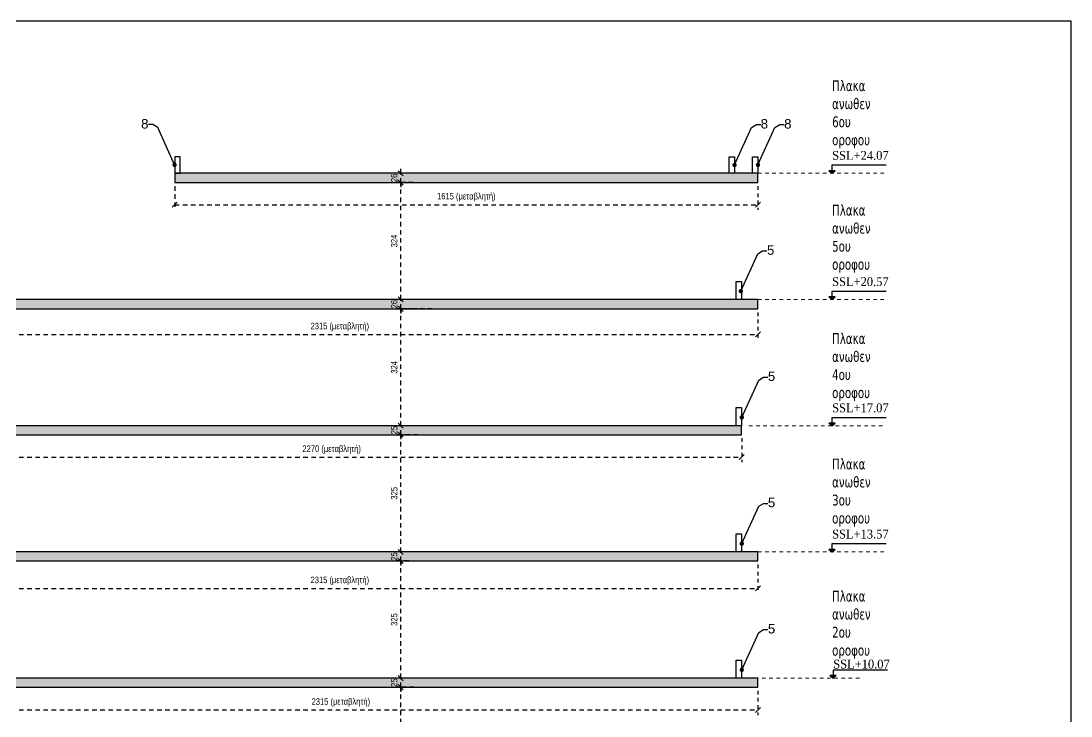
# Model space of a CAD drawing. Header units: millimetres. Extents: x -2171 to 1563, y -1758 to -1505.
# Drawn here: x 1020.61 to 1049.71, y -1608.37 to -1589.1 of the extents above; entities that cross this region are included whole.
import ezdxf
from ezdxf.enums import TextEntityAlignment as Align

# ---------------------------------------------------------------- set-up
doc = ezdxf.new("R2010")
doc.units = ezdxf.units.MM
doc.header["$PDMODE"] = 32
for name, pattern in [('DASHDOT', [25.4, 12.7, -6.35, 0, -6.35]), ('DASHED2', [0.375, 0.25, -0.125]), ('DOT', [0.025, 0, -0.025]), ('HIDDEN', [0.375, 0.25, -0.125]), ('HIDDEN2', [0.1875, 0.125, -0.0625])]:
    doc.linetypes.add(name, pattern=pattern)
doc.layers.get('Defpoints').update_dxf_attribs({"color": 6})
for name, color, linetype in [('-S-AKSONES', 50, 'DASHDOT'), ('-S_TEXT', 3, 'Continuous'), ('A-TEXT', 7, 'Continuous'), ('AM_5', 7, 'Continuous'), ('Sect_Dim', 7, 'Continuous'), ('Sect_Fill', 7, 'Continuous'), ('Sect_Line_Bold', 7, 'Continuous'), ('STITHAIO', 94, 'Continuous')]:
    doc.layers.add(name, color=color, linetype=linetype)
doc.layers.add('A-ANNO-DIMS', color=1, linetype='Continuous', lineweight=9)
doc.styles.add('1-100', font='arial.ttf', dxfattribs={"width": 0.8})
doc.styles.add('ag', font='arial.ttf', dxfattribs={"height": 0.25})
doc.styles.add('GR-SIMPL', font='GR-SIMPL.shx', dxfattribs={"width": 0.8})
doc.styles.add('S1TmsNwRmn11_b_934_161', font='times.ttf', dxfattribs={"width": 0.933629, "height": 0.001087})
doc.dimstyles.new('CHRISTOFOROS', dxfattribs={"dimscale": 0.2, "dimtxt": 0.25, "dimasz": 0.6, "dimexe": 0, "dimexo": 0, "dimgap": 0, "dimtad": 0, "dimdec": 0, "dimlfac": 100, "dimzin": 0, "dimdsep": 46, "dimtxsty": 'ag', "dimblk": 'ARCHTICK', "dimcen": 0, "dimclrd": 256, "dimclre": 256, "dimclrt": 1, "dimaunit": 1, "dimadec": 0, "dimazin": 0, "dimtfac": 1, "dimtdec": 0, "dimtofl": 0, "dimtmove": 0, "dimatfit": 3, "dimfxl": 1, "dimtolj": 1, "dimtzin": 0, "dimlwd": -1, "dimlwe": -1, "dimarcsym": 0})
doc.dimstyles.new('Copy of 1-100', dxfattribs={"dimtxt": 0.18, "dimasz": 0.14, "dimexe": 0.14, "dimexo": 0.1, "dimgap": 0.09, "dimtad": 1, "dimdec": 0, "dimlfac": 100, "dimrnd": 5, "dimzin": 5, "dimdsep": 46, "dimtxsty": '1-100', "dimblk": 'OBLIQUE', "dimcen": 0.09, "dimclrd": 1, "dimclre": 1, "dimclrt": 2, "dimadec": 0, "dimazin": 0, "dimtfac": 1, "dimtdec": 0, "dimtix": 1, "dimtmove": 2, "dimatfit": 3, "dimfxl": 5, "dimfxlon": 1, "dimtolj": 1, "dimtzin": 5, "dimarcsym": 0})

# ---------------------------------------------------------------- blocks, each defined once
blk = doc.blocks.new('_Oblique')
at = {"color": 0, "linetype": 'ByBlock', "lineweight": -2}
blk.add_line((-0.5, -0.5), (0.5, 0.5), dxfattribs=at)
blk = doc.blocks.new('*D883')
at = {"layer": 'AM_5', "color": 1, "linetype": 'HIDDEN2', "lineweight": -2, "ltscale": 0.5, "transparency": 16777216}
blk.add_line((1031.493, -1607.569), (1030.997, -1607.569), dxfattribs=at)
at = {"layer": 'AM_5', "color": 1, "linetype": 'DASHED2', "lineweight": -2, "ltscale": 0.5, "transparency": 16777216}
blk.add_line((1031.137, -1610.819), (1031.137, -1607.569), dxfattribs=at)
at = {"layer": 'AM_5', "color": 1, "linetype": 'HIDDEN', "lineweight": -2, "ltscale": 0.5, "transparency": 16777216}
blk.add_line((1031.423, -1610.819), (1030.997, -1610.819), dxfattribs=at)
at = {"layer": 'Defpoints', "color": 0, "ltscale": 0.5, "transparency": 16777216}
for p in [(1031.137, -1607.569), (1031.593, -1607.569), (1031.523, -1610.819)]:
    blk.add_point(p, dxfattribs=at)
at = {"layer": 'AM_5', "color": 1, "lineweight": -2, "ltscale": 0.5, "transparency": 16777216, "xscale": 0.14, "yscale": 0.14, "zscale": 0.14}
for p, rotation in [((1031.137, -1607.569), 90), ((1031.137, -1610.819), 270)]:
    blk.add_blockref('_Oblique', p, dxfattribs=dict(at, rotation=rotation))
at = {"layer": 'AM_5', "color": 2, "ltscale": 0.5, "transparency": 16777216, "insert": (1030.955, -1609.194), "char_height": 0.18, "attachment_point": 5, "rotation": 90, "style": '1-100'}
blk.add_mtext('\\A1;325', dxfattribs=at)
blk = doc.blocks.new('*D884')
at = {"layer": 'AM_5', "color": 1, "linetype": 'DASHED2', "lineweight": -2, "ltscale": 0.5, "transparency": 16777216}
for p, q in [((1031.137, -1607.319), (1031.137, -1607.179)), ((1031.137, -1607.569), (1031.137, -1607.319)), ((1031.137, -1607.569), (1031.137, -1607.709))]:
    blk.add_line(p, q, dxfattribs=at)
at = {"layer": 'AM_5', "color": 1, "linetype": 'HIDDEN2', "lineweight": -2, "ltscale": 0.5, "transparency": 16777216}
blk.add_line((1031.51, -1607.319), (1030.997, -1607.319), dxfattribs=at)
at = {"layer": 'AM_5', "color": 1, "linetype": 'HIDDEN', "lineweight": -2, "ltscale": 0.5, "transparency": 16777216}
blk.add_line((1031.493, -1607.569), (1030.997, -1607.569), dxfattribs=at)
at = {"layer": 'Defpoints', "color": 0, "ltscale": 0.5, "transparency": 16777216}
for p in [(1031.137, -1607.319), (1031.61, -1607.319), (1031.593, -1607.569)]:
    blk.add_point(p, dxfattribs=at)
at = {"layer": 'AM_5', "color": 1, "lineweight": -2, "ltscale": 0.5, "transparency": 16777216, "xscale": 0.14, "yscale": 0.14, "zscale": 0.14}
for p, rotation in [((1031.137, -1607.319), 270), ((1031.137, -1607.569), 90)]:
    blk.add_blockref('_Oblique', p, dxfattribs=dict(at, rotation=rotation))
at = {"layer": 'AM_5', "color": 2, "ltscale": 0.5, "transparency": 16777216, "insert": (1030.955, -1607.444), "char_height": 0.18, "attachment_point": 5, "rotation": 90, "style": '1-100'}
blk.add_mtext('\\A1;25', dxfattribs=at)
blk = doc.blocks.new('*D885')
at = {"layer": 'AM_5', "color": 1, "linetype": 'HIDDEN2', "lineweight": -2, "ltscale": 0.5, "transparency": 16777216}
blk.add_line((1031.36, -1604.069), (1030.997, -1604.069), dxfattribs=at)
at = {"layer": 'AM_5', "color": 1, "linetype": 'DASHED2', "lineweight": -2, "ltscale": 0.5, "transparency": 16777216}
blk.add_line((1031.137, -1607.319), (1031.137, -1604.069), dxfattribs=at)
at = {"layer": 'AM_5', "color": 1, "linetype": 'HIDDEN', "lineweight": -2, "ltscale": 0.5, "transparency": 16777216}
blk.add_line((1031.51, -1607.319), (1030.997, -1607.319), dxfattribs=at)
at = {"layer": 'Defpoints', "color": 0, "ltscale": 0.5, "transparency": 16777216}
for p in [(1031.137, -1604.069), (1031.46, -1604.069), (1031.61, -1607.319)]:
    blk.add_point(p, dxfattribs=at)
at = {"layer": 'AM_5', "color": 1, "lineweight": -2, "ltscale": 0.5, "transparency": 16777216, "xscale": 0.14, "yscale": 0.14, "zscale": 0.14}
for p, rotation in [((1031.137, -1604.069), 90), ((1031.137, -1607.319), 270)]:
    blk.add_blockref('_Oblique', p, dxfattribs=dict(at, rotation=rotation))
at = {"layer": 'AM_5', "color": 2, "ltscale": 0.5, "transparency": 16777216, "insert": (1030.955, -1605.694), "char_height": 0.18, "attachment_point": 5, "rotation": 90, "style": '1-100'}
blk.add_mtext('\\A1;325', dxfattribs=at)
blk = doc.blocks.new('*D886')
at = {"layer": 'AM_5', "color": 1, "linetype": 'DASHED2', "lineweight": -2, "ltscale": 0.5, "transparency": 16777216}
for p, q in [((1031.137, -1603.819), (1031.137, -1603.679)), ((1031.137, -1604.069), (1031.137, -1603.819)), ((1031.137, -1604.069), (1031.137, -1604.209))]:
    blk.add_line(p, q, dxfattribs=at)
at = {"layer": 'AM_5', "color": 1, "linetype": 'HIDDEN2', "lineweight": -2, "ltscale": 0.5, "transparency": 16777216}
blk.add_line((1031.37, -1603.819), (1030.997, -1603.819), dxfattribs=at)
at = {"layer": 'AM_5', "color": 1, "linetype": 'HIDDEN', "lineweight": -2, "ltscale": 0.5, "transparency": 16777216}
blk.add_line((1031.36, -1604.069), (1030.997, -1604.069), dxfattribs=at)
at = {"layer": 'Defpoints', "color": 0, "ltscale": 0.5, "transparency": 16777216}
for p in [(1031.137, -1603.819), (1031.47, -1603.819), (1031.46, -1604.069)]:
    blk.add_point(p, dxfattribs=at)
at = {"layer": 'AM_5', "color": 1, "lineweight": -2, "ltscale": 0.5, "transparency": 16777216, "xscale": 0.14, "yscale": 0.14, "zscale": 0.14}
for p, rotation in [((1031.137, -1603.819), 270), ((1031.137, -1604.069), 90)]:
    blk.add_blockref('_Oblique', p, dxfattribs=dict(at, rotation=rotation))
at = {"layer": 'AM_5', "color": 2, "ltscale": 0.5, "transparency": 16777216, "insert": (1030.955, -1603.944), "char_height": 0.18, "attachment_point": 5, "rotation": 90, "style": '1-100'}
blk.add_mtext('\\A1;25', dxfattribs=at)
blk = doc.blocks.new('*D887')
at = {"layer": 'AM_5', "color": 1, "linetype": 'HIDDEN2', "lineweight": -2, "ltscale": 0.5, "transparency": 16777216}
blk.add_line((1031.601, -1600.569), (1030.997, -1600.569), dxfattribs=at)
at = {"layer": 'AM_5', "color": 1, "linetype": 'DASHED2', "lineweight": -2, "ltscale": 0.5, "transparency": 16777216}
blk.add_line((1031.137, -1603.819), (1031.137, -1600.569), dxfattribs=at)
at = {"layer": 'AM_5', "color": 1, "linetype": 'HIDDEN', "lineweight": -2, "ltscale": 0.5, "transparency": 16777216}
blk.add_line((1031.37, -1603.819), (1030.997, -1603.819), dxfattribs=at)
at = {"layer": 'Defpoints', "color": 0, "ltscale": 0.5, "transparency": 16777216}
for p in [(1031.137, -1600.569), (1031.701, -1600.569), (1031.47, -1603.819)]:
    blk.add_point(p, dxfattribs=at)
at = {"layer": 'AM_5', "color": 1, "lineweight": -2, "ltscale": 0.5, "transparency": 16777216, "xscale": 0.14, "yscale": 0.14, "zscale": 0.14}
for p, rotation in [((1031.137, -1600.569), 90), ((1031.137, -1603.819), 270)]:
    blk.add_blockref('_Oblique', p, dxfattribs=dict(at, rotation=rotation))
at = {"layer": 'AM_5', "color": 2, "ltscale": 0.5, "transparency": 16777216, "insert": (1030.955, -1602.194), "char_height": 0.18, "attachment_point": 5, "rotation": 90, "style": '1-100'}
blk.add_mtext('\\A1;325', dxfattribs=at)
blk = doc.blocks.new('*D888')
at = {"layer": 'AM_5', "color": 1, "linetype": 'DASHED2', "lineweight": -2, "ltscale": 0.5, "transparency": 16777216}
for p, q in [((1031.137, -1600.319), (1031.137, -1600.179)), ((1031.137, -1600.569), (1031.137, -1600.319)), ((1031.137, -1600.569), (1031.137, -1600.709))]:
    blk.add_line(p, q, dxfattribs=at)
at = {"layer": 'AM_5', "color": 1, "linetype": 'HIDDEN2', "lineweight": -2, "ltscale": 0.5, "transparency": 16777216}
blk.add_line((1031.653, -1600.319), (1030.997, -1600.319), dxfattribs=at)
at = {"layer": 'AM_5', "color": 1, "linetype": 'HIDDEN', "lineweight": -2, "ltscale": 0.5, "transparency": 16777216}
blk.add_line((1031.601, -1600.569), (1030.997, -1600.569), dxfattribs=at)
at = {"layer": 'Defpoints', "color": 0, "ltscale": 0.5, "transparency": 16777216}
for p in [(1031.137, -1600.319), (1031.753, -1600.319), (1031.701, -1600.569)]:
    blk.add_point(p, dxfattribs=at)
at = {"layer": 'AM_5', "color": 1, "lineweight": -2, "ltscale": 0.5, "transparency": 16777216, "xscale": 0.14, "yscale": 0.14, "zscale": 0.14}
for p, rotation in [((1031.137, -1600.319), 270), ((1031.137, -1600.569), 90)]:
    blk.add_blockref('_Oblique', p, dxfattribs=dict(at, rotation=rotation))
at = {"layer": 'AM_5', "color": 2, "ltscale": 0.5, "transparency": 16777216, "insert": (1030.955, -1600.444), "char_height": 0.18, "attachment_point": 5, "rotation": 90, "style": '1-100'}
blk.add_mtext('\\A1;25', dxfattribs=at)
blk = doc.blocks.new('*D889')
at = {"layer": 'AM_5', "color": 1, "linetype": 'HIDDEN2', "lineweight": -2, "ltscale": 0.5, "transparency": 16777216}
blk.add_line((1032.003, -1597.079), (1030.997, -1597.079), dxfattribs=at)
at = {"layer": 'AM_5', "color": 1, "linetype": 'DASHED2', "lineweight": -2, "ltscale": 0.5, "transparency": 16777216}
blk.add_line((1031.137, -1600.319), (1031.137, -1597.079), dxfattribs=at)
at = {"layer": 'AM_5', "color": 1, "linetype": 'HIDDEN', "lineweight": -2, "ltscale": 0.5, "transparency": 16777216}
blk.add_line((1031.653, -1600.319), (1030.997, -1600.319), dxfattribs=at)
at = {"layer": 'Defpoints', "color": 0, "ltscale": 0.5, "transparency": 16777216}
for p in [(1031.137, -1597.079), (1032.103, -1597.079), (1031.753, -1600.319)]:
    blk.add_point(p, dxfattribs=at)
at = {"layer": 'AM_5', "color": 1, "lineweight": -2, "ltscale": 0.5, "transparency": 16777216, "xscale": 0.14, "yscale": 0.14, "zscale": 0.14}
for p, rotation in [((1031.137, -1597.079), 90), ((1031.137, -1600.319), 270)]:
    blk.add_blockref('_Oblique', p, dxfattribs=dict(at, rotation=rotation))
at = {"layer": 'AM_5', "color": 2, "ltscale": 0.5, "transparency": 16777216, "insert": (1030.955, -1598.699), "char_height": 0.18, "attachment_point": 5, "rotation": 90, "style": '1-100'}
blk.add_mtext('\\A1;324', dxfattribs=at)
blk = doc.blocks.new('*D890')
at = {"layer": 'AM_5', "color": 1, "linetype": 'DASHED2', "lineweight": -2, "ltscale": 0.5, "transparency": 16777216}
for p, q in [((1031.137, -1596.819), (1031.137, -1596.679)), ((1031.137, -1597.079), (1031.137, -1596.819)), ((1031.137, -1597.079), (1031.137, -1597.219))]:
    blk.add_line(p, q, dxfattribs=at)
at = {"layer": 'AM_5', "color": 1, "linetype": 'HIDDEN2', "lineweight": -2, "ltscale": 0.5, "transparency": 16777216}
blk.add_line((1032.003, -1596.819), (1030.997, -1596.819), dxfattribs=at)
at = {"layer": 'AM_5', "color": 1, "linetype": 'HIDDEN', "lineweight": -2, "ltscale": 0.5, "transparency": 16777216}
blk.add_line((1032.003, -1597.079), (1030.997, -1597.079), dxfattribs=at)
at = {"layer": 'Defpoints', "color": 0, "ltscale": 0.5, "transparency": 16777216}
for p in [(1031.137, -1596.819), (1032.103, -1596.819), (1032.103, -1597.079)]:
    blk.add_point(p, dxfattribs=at)
at = {"layer": 'AM_5', "color": 1, "lineweight": -2, "ltscale": 0.5, "transparency": 16777216, "xscale": 0.14, "yscale": 0.14, "zscale": 0.14}
for p, rotation in [((1031.137, -1596.819), 270), ((1031.137, -1597.079), 90)]:
    blk.add_blockref('_Oblique', p, dxfattribs=dict(at, rotation=rotation))
at = {"layer": 'AM_5', "color": 2, "ltscale": 0.5, "transparency": 16777216, "insert": (1030.955, -1596.949), "char_height": 0.18, "attachment_point": 5, "rotation": 90, "style": '1-100'}
blk.add_mtext('\\A1;26', dxfattribs=at)
blk = doc.blocks.new('*D891')
at = {"layer": 'AM_5', "color": 1, "linetype": 'HIDDEN2', "lineweight": -2, "ltscale": 0.5, "transparency": 16777216}
blk.add_line((1031.477, -1593.579), (1030.997, -1593.579), dxfattribs=at)
at = {"layer": 'AM_5', "color": 1, "linetype": 'DASHED2', "lineweight": -2, "ltscale": 0.5, "transparency": 16777216}
blk.add_line((1031.137, -1596.819), (1031.137, -1593.579), dxfattribs=at)
at = {"layer": 'AM_5', "color": 1, "linetype": 'HIDDEN', "lineweight": -2, "ltscale": 0.5, "transparency": 16777216}
blk.add_line((1032.003, -1596.819), (1030.997, -1596.819), dxfattribs=at)
at = {"layer": 'Defpoints', "color": 0, "ltscale": 0.5, "transparency": 16777216}
for p in [(1031.137, -1593.579), (1031.577, -1593.579), (1032.103, -1596.819)]:
    blk.add_point(p, dxfattribs=at)
at = {"layer": 'AM_5', "color": 1, "lineweight": -2, "ltscale": 0.5, "transparency": 16777216, "xscale": 0.14, "yscale": 0.14, "zscale": 0.14}
for p, rotation in [((1031.137, -1593.579), 90), ((1031.137, -1596.819), 270)]:
    blk.add_blockref('_Oblique', p, dxfattribs=dict(at, rotation=rotation))
at = {"layer": 'AM_5', "color": 2, "ltscale": 0.5, "transparency": 16777216, "insert": (1030.955, -1595.199), "char_height": 0.18, "attachment_point": 5, "rotation": 90, "style": '1-100'}
blk.add_mtext('\\A1;324', dxfattribs=at)
blk = doc.blocks.new('*D892')
at = {"layer": 'AM_5', "color": 1, "linetype": 'DASHED2', "lineweight": -2, "ltscale": 0.5, "transparency": 16777216}
for p, q in [((1031.137, -1593.319), (1031.137, -1593.179)), ((1031.137, -1593.579), (1031.137, -1593.319)), ((1031.137, -1593.579), (1031.137, -1593.719))]:
    blk.add_line(p, q, dxfattribs=at)
at = {"layer": 'AM_5', "color": 1, "linetype": 'HIDDEN2', "lineweight": -2, "ltscale": 0.5, "transparency": 16777216}
blk.add_line((1031.477, -1593.319), (1030.997, -1593.319), dxfattribs=at)
at = {"layer": 'AM_5', "color": 1, "linetype": 'HIDDEN', "lineweight": -2, "ltscale": 0.5, "transparency": 16777216}
blk.add_line((1031.477, -1593.579), (1030.997, -1593.579), dxfattribs=at)
at = {"layer": 'Defpoints', "color": 0, "ltscale": 0.5, "transparency": 16777216}
for p in [(1031.137, -1593.319), (1031.577, -1593.319), (1031.577, -1593.579)]:
    blk.add_point(p, dxfattribs=at)
at = {"layer": 'AM_5', "color": 1, "lineweight": -2, "ltscale": 0.5, "transparency": 16777216, "xscale": 0.14, "yscale": 0.14, "zscale": 0.14}
for p, rotation in [((1031.137, -1593.319), 270), ((1031.137, -1593.579), 90)]:
    blk.add_blockref('_Oblique', p, dxfattribs=dict(at, rotation=rotation))
at = {"layer": 'AM_5', "color": 2, "ltscale": 0.5, "transparency": 16777216, "insert": (1030.955, -1593.449), "char_height": 0.18, "attachment_point": 5, "rotation": 90, "style": '1-100'}
blk.add_mtext('\\A1;26', dxfattribs=at)
blk = doc.blocks.new('*D902')
at = {"layer": 'AM_5', "color": 1, "linetype": 'HIDDEN2', "lineweight": -2, "ltscale": 0.5, "transparency": 16777216}
blk.add_line((1041.033, -1607.669), (1041.033, -1608.342), dxfattribs=at)
at = {"layer": 'AM_5', "color": 1, "linetype": 'HIDDEN', "lineweight": -2, "ltscale": 0.5, "transparency": 16777216}
blk.add_line((1017.861, -1607.919), (1017.861, -1608.342), dxfattribs=at)
at = {"layer": 'AM_5', "color": 1, "linetype": 'DASHED2', "lineweight": -2, "ltscale": 0.5, "transparency": 16777216}
blk.add_line((1017.861, -1608.202), (1041.033, -1608.202), dxfattribs=at)
at = {"layer": 'Defpoints', "color": 0, "ltscale": 0.5, "transparency": 16777216}
for p in [(1017.861, -1607.819), (1041.033, -1607.569), (1041.033, -1608.202)]:
    blk.add_point(p, dxfattribs=at)
at = {"layer": 'AM_5', "color": 1, "lineweight": -2, "ltscale": 0.5, "transparency": 16777216, "xscale": 0.14, "yscale": 0.14, "zscale": 0.14, "rotation": 180}
blk.add_blockref('_Oblique', (1017.861, -1608.202), dxfattribs=at)
at = {"layer": 'AM_5', "color": 1, "lineweight": -2, "ltscale": 0.5, "transparency": 16777216, "xscale": 0.14, "yscale": 0.14, "zscale": 0.14}
blk.add_blockref('_Oblique', (1041.033, -1608.202), dxfattribs=at)
at = {"layer": 'AM_5', "color": 2, "ltscale": 0.5, "transparency": 16777216, "insert": (1029.447, -1607.994), "char_height": 0.18, "width": 2.56687, "attachment_point": 5, "style": '1-100'}
blk.add_mtext('\\A1; 2315 (μεταβλητή) ', dxfattribs=at)
blk = doc.blocks.new('*D905')
at = {"layer": 'AM_5', "color": 1, "linetype": 'HIDDEN2', "lineweight": -2, "ltscale": 0.5, "transparency": 16777216}
blk.add_line((1041.033, -1604.169), (1041.033, -1604.97), dxfattribs=at)
at = {"layer": 'AM_5', "color": 1, "linetype": 'HIDDEN', "lineweight": -2, "ltscale": 0.5, "transparency": 16777216}
blk.add_line((1017.861, -1604.419), (1017.861, -1604.97), dxfattribs=at)
at = {"layer": 'AM_5', "color": 1, "linetype": 'DASHED2', "lineweight": -2, "ltscale": 0.5, "transparency": 16777216}
blk.add_line((1017.861, -1604.83), (1041.033, -1604.83), dxfattribs=at)
at = {"layer": 'Defpoints', "color": 0, "ltscale": 0.5, "transparency": 16777216}
for p in [(1017.861, -1604.319), (1041.033, -1604.069), (1041.033, -1604.83)]:
    blk.add_point(p, dxfattribs=at)
at = {"layer": 'AM_5', "color": 1, "lineweight": -2, "ltscale": 0.5, "transparency": 16777216, "xscale": 0.14, "yscale": 0.14, "zscale": 0.14, "rotation": 180}
blk.add_blockref('_Oblique', (1017.861, -1604.83), dxfattribs=at)
at = {"layer": 'AM_5', "color": 1, "lineweight": -2, "ltscale": 0.5, "transparency": 16777216, "xscale": 0.14, "yscale": 0.14, "zscale": 0.14}
blk.add_blockref('_Oblique', (1041.033, -1604.83), dxfattribs=at)
at = {"layer": 'AM_5', "color": 2, "ltscale": 0.5, "transparency": 16777216, "insert": (1029.447, -1604.622), "char_height": 0.18, "width": 2.42386, "attachment_point": 5, "style": '1-100'}
blk.add_mtext('\\A1;2315 (μεταβλητή)', dxfattribs=at)
blk = doc.blocks.new('*D908')
at = {"layer": 'AM_5', "color": 1, "linetype": 'HIDDEN2', "lineweight": -2, "ltscale": 0.5, "transparency": 16777216}
blk.add_line((1040.583, -1600.669), (1040.583, -1601.331), dxfattribs=at)
at = {"layer": 'AM_5', "color": 1, "linetype": 'HIDDEN', "lineweight": -2, "ltscale": 0.5, "transparency": 16777216}
blk.add_line((1017.861, -1600.919), (1017.861, -1601.331), dxfattribs=at)
at = {"layer": 'AM_5', "color": 1, "linetype": 'DASHED2', "lineweight": -2, "ltscale": 0.5, "transparency": 16777216}
blk.add_line((1017.861, -1601.191), (1040.583, -1601.191), dxfattribs=at)
at = {"layer": 'Defpoints', "color": 0, "ltscale": 0.5, "transparency": 16777216}
for p in [(1017.861, -1600.819), (1040.583, -1600.569), (1040.583, -1601.191)]:
    blk.add_point(p, dxfattribs=at)
at = {"layer": 'AM_5', "color": 1, "lineweight": -2, "ltscale": 0.5, "transparency": 16777216, "xscale": 0.14, "yscale": 0.14, "zscale": 0.14, "rotation": 180}
blk.add_blockref('_Oblique', (1017.861, -1601.191), dxfattribs=at)
at = {"layer": 'AM_5', "color": 1, "lineweight": -2, "ltscale": 0.5, "transparency": 16777216, "xscale": 0.14, "yscale": 0.14, "zscale": 0.14}
blk.add_blockref('_Oblique', (1040.583, -1601.191), dxfattribs=at)
at = {"layer": 'AM_5', "color": 2, "ltscale": 0.5, "transparency": 16777216, "insert": (1029.222, -1600.983), "char_height": 0.18, "width": 2.24213, "attachment_point": 5, "style": '1-100'}
blk.add_mtext('\\A1;2270 (μεταβλητή)', dxfattribs=at)
blk = doc.blocks.new('*D911')
at = {"layer": 'AM_5', "color": 1, "linetype": 'HIDDEN2', "lineweight": -2, "ltscale": 0.5, "transparency": 16777216}
blk.add_line((1041.033, -1597.179), (1041.033, -1597.93), dxfattribs=at)
at = {"layer": 'AM_5', "color": 1, "linetype": 'HIDDEN', "lineweight": -2, "ltscale": 0.5, "transparency": 16777216}
blk.add_line((1017.861, -1597.419), (1017.861, -1597.93), dxfattribs=at)
at = {"layer": 'AM_5', "color": 1, "linetype": 'DASHED2', "lineweight": -2, "ltscale": 0.5, "transparency": 16777216}
blk.add_line((1017.861, -1597.79), (1041.033, -1597.79), dxfattribs=at)
at = {"layer": 'Defpoints', "color": 0, "ltscale": 0.5, "transparency": 16777216}
for p in [(1017.861, -1597.319), (1041.033, -1597.079), (1041.033, -1597.79)]:
    blk.add_point(p, dxfattribs=at)
at = {"layer": 'AM_5', "color": 1, "lineweight": -2, "ltscale": 0.5, "transparency": 16777216, "xscale": 0.14, "yscale": 0.14, "zscale": 0.14, "rotation": 180}
blk.add_blockref('_Oblique', (1017.861, -1597.79), dxfattribs=at)
at = {"layer": 'AM_5', "color": 1, "lineweight": -2, "ltscale": 0.5, "transparency": 16777216, "xscale": 0.14, "yscale": 0.14, "zscale": 0.14}
blk.add_blockref('_Oblique', (1041.033, -1597.79), dxfattribs=at)
at = {"layer": 'AM_5', "color": 2, "ltscale": 0.5, "transparency": 16777216, "insert": (1029.447, -1597.582), "char_height": 0.18, "width": 2.46222, "attachment_point": 5, "style": '1-100'}
blk.add_mtext('\\A1;2315 (μεταβλητή)', dxfattribs=at)
blk = doc.blocks.new('*D912')
at = {"layer": 'AM_5', "color": 1, "linetype": 'HIDDEN', "lineweight": -2, "ltscale": 0.5, "transparency": 16777216}
blk.add_line((1024.873, -1593.679), (1024.873, -1594.332), dxfattribs=at)
at = {"layer": 'AM_5', "color": 1, "linetype": 'HIDDEN2', "lineweight": -2, "ltscale": 0.5, "transparency": 16777216}
blk.add_line((1041.033, -1593.679), (1041.033, -1594.332), dxfattribs=at)
at = {"layer": 'AM_5', "color": 1, "linetype": 'DASHED2', "lineweight": -2, "ltscale": 0.5, "transparency": 16777216}
blk.add_line((1024.873, -1594.192), (1041.033, -1594.192), dxfattribs=at)
at = {"layer": 'Defpoints', "color": 0, "ltscale": 0.5, "transparency": 16777216}
for p in [(1024.873, -1593.579), (1041.033, -1593.579), (1041.033, -1594.192)]:
    blk.add_point(p, dxfattribs=at)
at = {"layer": 'AM_5', "color": 1, "lineweight": -2, "ltscale": 0.5, "transparency": 16777216, "xscale": 0.14, "yscale": 0.14, "zscale": 0.14, "rotation": 180}
blk.add_blockref('_Oblique', (1024.873, -1594.192), dxfattribs=at)
at = {"layer": 'AM_5', "color": 1, "lineweight": -2, "ltscale": 0.5, "transparency": 16777216, "xscale": 0.14, "yscale": 0.14, "zscale": 0.14}
blk.add_blockref('_Oblique', (1041.033, -1594.192), dxfattribs=at)
at = {"layer": 'AM_5', "color": 2, "ltscale": 0.5, "transparency": 16777216, "insert": (1032.953, -1593.984), "char_height": 0.18, "width": 2.50984, "attachment_point": 5, "style": '1-100'}
blk.add_mtext('\\A1;1615 (μεταβλητή)', dxfattribs=at)
blk = doc.blocks.new('_ArchTick')
at = {"color": 0, "linetype": 'ByBlock', "const_width": 0.15}
blk.add_lwpolyline([(-0.5, -0.5), (0.5, 0.5)], dxfattribs=at)

msp = doc.modelspace()

# ---------------------------------------------------------------- hatches: boundary and pattern name
at = {"layer": 'Sect_Dim'}
for points in [[(1043.1722, -1593.2486), (1042.9972, -1593.2486), (1043.0847, -1593.3186)], [(1043.1722, -1596.7486), (1042.9972, -1596.7486), (1043.0847, -1596.8186)], [(1043.1722, -1600.2486), (1042.9972, -1600.2486), (1043.0847, -1600.3186)], [(1043.1722, -1603.7486), (1042.9972, -1603.7486), (1043.0847, -1603.8186)], [(1043.2023, -1607.2486), (1043.0273, -1607.2486), (1043.1148, -1607.3186)]]:
    msp.add_hatch(color=9, dxfattribs=at).paths.add_polyline_path(points)
at = {"layer": 'Sect_Fill'}
for points in [[(1024.8728, -1593.5786), (1041.0326, -1593.5786), (1041.0326, -1593.3186), (1024.8728, -1593.3186)], [(1017.8608, -1597.0786), (1041.0326, -1597.0786), (1041.0326, -1596.8186), (1017.7108, -1596.8186), (1017.5608, -1596.8186), (1003.4023, -1596.8186), (1003.4023, -1597.0786), (1017.5608, -1597.0786), (1017.5608, -1597.3186), (1017.8608, -1597.3186)], [(1017.8608, -1600.5686), (1040.5826, -1600.5686), (1040.5826, -1600.3186), (1017.7108, -1600.3186), (1017.5608, -1600.3186), (1003.6523, -1600.3186), (1003.6523, -1600.5686), (1017.5608, -1600.5686), (1017.5608, -1600.8186), (1017.8608, -1600.8186)], [(1017.8608, -1604.0686), (1041.0326, -1604.0686), (1041.0326, -1603.8186), (1017.7108, -1603.8186), (1017.5608, -1603.8186), (1003.4023, -1603.8186), (1003.4023, -1604.0686), (1017.5608, -1604.0686), (1017.5608, -1604.3186), (1017.8608, -1604.3186)], [(1017.8608, -1607.5686), (1041.0326, -1607.5686), (1041.0326, -1607.3186), (1017.7108, -1607.3186), (1003.4023, -1607.3186), (1003.4023, -1607.5686), (1017.5608, -1607.5686), (1017.5608, -1607.8186), (1017.8608, -1607.8186)]]:
    msp.add_hatch(color=253, dxfattribs=at).paths.add_polyline_path(points)

# ---------------------------------------------------------------- linework, layer by layer
at = {"layer": '-S_TEXT', "ltscale": 5}
msp.add_lwpolyline([(991.5614, -1589.0982), (1049.7089, -1589.0982), (1049.7089, -1629.1429), (991.5614, -1629.1429)], close=True, dxfattribs=at)
at = {"layer": 'A-ANNO-DIMS', "color": 94, "linetype": 'DOT', "ltscale": 1.5}
for p, q in [((1041.0326, -1593.3186), (1044.5198, -1593.3186)), ((1041.0326, -1596.8186), (1044.5198, -1596.8186)), ((1040.7826, -1600.3186), (1044.5198, -1600.3186)), ((1041.0326, -1603.8186), (1044.5198, -1603.8186)), ((1043.8478, -1607.3186), (1041.0326, -1607.3186))]:
    msp.add_line(p, q, dxfattribs=at)
at = {"layer": 'Sect_Dim', "color": 7}
for points in [[(1043.1722, -1593.2486), (1042.9972, -1593.2486), (1043.0847, -1593.3186)], [(1043.1722, -1596.7486), (1042.9972, -1596.7486), (1043.0847, -1596.8186)], [(1043.1722, -1600.2486), (1042.9972, -1600.2486), (1043.0847, -1600.3186)], [(1043.1722, -1603.7486), (1042.9972, -1603.7486), (1043.0847, -1603.8186)], [(1043.2023, -1607.2486), (1043.0273, -1607.2486), (1043.1148, -1607.3186)]]:
    msp.add_lwpolyline(points, close=True, dxfattribs=at)
for points in [[(1044.5896, -1593.0986), (1043.0847, -1593.0986)], [(1043.0847, -1593.0986), (1043.0847, -1593.2486)], [(1044.5896, -1596.5986), (1043.0847, -1596.5986)], [(1043.0847, -1596.5986), (1043.0847, -1596.7486)], [(1044.5896, -1600.0986), (1043.0847, -1600.0986)], [(1043.0847, -1600.0986), (1043.0847, -1600.2486)], [(1044.5896, -1603.5986), (1043.0847, -1603.5986)], [(1043.0847, -1603.5986), (1043.0847, -1603.7486)], [(1044.6197, -1607.0986), (1043.1148, -1607.0986)], [(1043.1148, -1607.0986), (1043.1148, -1607.2486)]]:
    msp.add_lwpolyline(points, dxfattribs=at)
at = {"layer": 'Sect_Line_Bold', "color": 94}
for points in [[(1024.8728, -1593.5786), (1041.0326, -1593.5786), (1041.0326, -1593.3186), (1024.8728, -1593.3186)], [(1017.8608, -1597.0786), (1041.0326, -1597.0786), (1041.0326, -1596.8186), (1017.7108, -1596.8186), (1017.5608, -1596.8186), (1003.4023, -1596.8186), (1003.4023, -1597.0786), (1017.5608, -1597.0786), (1017.5608, -1597.3186), (1017.8608, -1597.3186)], [(1017.8608, -1600.5686), (1040.5826, -1600.5686), (1040.5826, -1600.3186), (1017.7108, -1600.3186), (1017.5608, -1600.3186), (1003.6523, -1600.3186), (1003.6523, -1600.5686), (1017.5608, -1600.5686), (1017.5608, -1600.8186), (1017.8608, -1600.8186)], [(1017.8608, -1604.0686), (1041.0326, -1604.0686), (1041.0326, -1603.8186), (1017.7108, -1603.8186), (1017.5608, -1603.8186), (1003.4023, -1603.8186), (1003.4023, -1604.0686), (1017.5608, -1604.0686), (1017.5608, -1604.3186), (1017.8608, -1604.3186)], [(1017.8608, -1607.5686), (1041.0326, -1607.5686), (1041.0326, -1607.3186), (1017.7108, -1607.3186), (1003.4023, -1607.3186), (1003.4023, -1607.5686), (1017.5608, -1607.5686), (1017.5608, -1607.8186), (1017.8608, -1607.8186)]]:
    msp.add_lwpolyline(points, close=True, dxfattribs=at)
at = {"layer": 'STITHAIO', "ltscale": 0.5}
for points in [[(1025.0228, -1592.8686), (1024.8728, -1592.8686), (1024.8728, -1593.3186), (1025.0228, -1593.3186)], [(1040.2326, -1592.8686), (1040.3826, -1592.8686), (1040.3826, -1593.3186), (1040.2326, -1593.3186)], [(1040.8826, -1592.8686), (1041.0326, -1592.8686), (1041.0326, -1593.3186), (1040.8826, -1593.3186)], [(1040.4326, -1596.3186), (1040.5826, -1596.3186), (1040.5826, -1596.8186), (1040.4326, -1596.8186)], [(1040.4326, -1599.8186), (1040.5826, -1599.8186), (1040.5826, -1600.3186), (1040.4326, -1600.3186)], [(1040.4326, -1603.3186), (1040.5826, -1603.3186), (1040.5826, -1603.8186), (1040.4326, -1603.8186)], [(1040.4326, -1606.8186), (1040.5826, -1606.8186), (1040.5826, -1607.3186), (1040.4326, -1607.3186)]]:
    msp.add_lwpolyline(points, close=True, dxfattribs=at)

# ---------------------------------------------------------------- texts
at = {"layer": '-S-AKSONES', "color": 3, "linetype": 'Continuous', "char_height": 0.2625, "width": 0.416093, "style": 'ag'}
for s, insert, attachment_point in [('8', (1024.1456, -1591.8169), 3), ('8', (1041.1098, -1591.8169), 1), ('8', (1041.7598, -1591.8169), 1), ('5', (1041.2848, -1595.3169), 1), ('5', (1041.3098, -1598.8169), 1), ('5', (1041.3098, -1602.3169), 1), ('5', (1041.3098, -1605.8169), 1)]:
    msp.add_mtext(s, dxfattribs=dict(at, insert=insert, attachment_point=attachment_point))
at = {"layer": 'A-TEXT', "color": 3, "char_height": 0.3, "width": 1.143602, "attachment_point": 7, "style": 'GR-SIMPL'}
for s, insert in [('{\\fTahoma|b0|i0|c161|p34;Πλακα ανωθεν \\fTahoma|b0|i0|c0|p34;6\\fTahoma|b0|i0|c161|p34;ου οροφου}', (1043.0903, -1592.6293)), ('{\\fTahoma|b0|i0|c161|p34;Πλακα ανωθεν \\fTahoma|b0|i0|c0|p34;5\\fTahoma|b0|i0|c161|p34;ου οροφου}', (1043.0903, -1596.0795)), ('{\\fTahoma|b0|i0|c161|p34;Πλακα ανωθεν \\fTahoma|b0|i0|c0|p34;4\\fTahoma|b0|i0|c161|p34;ου οροφου}', (1043.0903, -1599.6379)), ('{\\fTahoma|b0|i0|c161|p34;Πλακα ανωθεν \\fTahoma|b0|i0|c0|p34;3\\fTahoma|b0|i0|c161|p34;ου οροφου}', (1043.0903, -1603.1166)), ('{\\fTahoma|b0|i0|c161|p34;Πλακα ανωθεν \\fTahoma|b0|i0|c0|p34;2\\fTahoma|b0|i0|c161|p34;ου οροφου}', (1043.0903, -1606.7808))]:
    msp.add_mtext(s, dxfattribs=dict(at, insert=insert))
at = {"layer": 'Sect_Dim', "color": 7, "style": 'S1TmsNwRmn11_b_934_161', "width": 0.933629}
for s, p in [('SSL+24.07', (1043.0901, -1592.8248)), ('SSL+20.57', (1043.0901, -1596.3248)), ('SSL+17.07', (1043.0901, -1599.8248)), ('SSL+13.57', (1043.0901, -1603.3248)), ('SSL+10.07', (1043.1203, -1606.9292))]:
    msp.add_text(s, height=0.24469, dxfattribs=at).set_placement(p, align=Align.MIDDLE_LEFT)

# ---------------------------------------------------------------- dimensions: what is measured, and where the dimension line sits
at = {"layer": 'AM_5', "ltscale": 0.5}
for base, p1, p2, picture, middle in [((1031.1368, -1593.3186), (1031.5775, -1593.5786), (1031.5775, -1593.3186), '*D892', (1030.9549, -1593.4486)), ((1031.1368, -1593.5786), (1032.1027, -1596.8186), (1031.5775, -1593.5786), '*D891', (1030.9548, -1595.1986)), ((1031.1368, -1596.8186), (1032.1027, -1597.0786), (1032.1027, -1596.8186), '*D890', (1030.9549, -1596.9486)), ((1031.1368, -1597.0786), (1031.7529, -1600.3186), (1032.1027, -1597.0786), '*D889', (1030.9548, -1598.6986))]:
    dim = msp.add_linear_dim(base=base, p1=p1, p2=p2, angle=90, dimstyle='Copy of 1-100', override={"dimrnd": 0.1}, dxfattribs=at)
    dim.commit()
    dim.dimension.update_dxf_attribs({"geometry": picture, "text_midpoint": middle})
at = {"layer": 'AM_5', "color": 1, "ltscale": 0.5}
for base, p1, p2, text, picture, middle in [((1041.0326, -1594.1916), (1024.8728, -1593.5786), (1041.0326, -1593.5786), '<> (μεταβλητή)', '*D912', (1032.9527, -1593.9836)), ((1041.0326, -1597.7901), (1017.8608, -1597.3186), (1041.0326, -1597.0786), '<> (μεταβλητή)', '*D911', (1029.4467, -1597.5821)), ((1040.5826, -1601.1909), (1017.8608, -1600.8186), (1040.5826, -1600.5686), '<> (μεταβλητή)', '*D908', (1029.2217, -1600.9829)), ((1041.0326, -1604.8296), (1017.8608, -1604.3186), (1041.0326, -1604.0686), '<> (μεταβλητή)', '*D905', (1029.4467, -1604.6216)), ((1041.0326, -1608.2025), (1017.8608, -1607.8186), (1041.0326, -1607.5686), ' <> (μεταβλητή) ', '*D902', (1029.4467, -1607.9945))]:
    dim = msp.add_linear_dim(base=base, p1=p1, p2=p2, text=text, dimstyle='Copy of 1-100', dxfattribs=at)
    dim.commit()
    dim.dimension.update_dxf_attribs({"geometry": picture, "text_midpoint": middle})
at = {"layer": 'AM_5', "ltscale": 0.5}
for base, p1, p2, picture, middle in [((1031.1368, -1600.3186), (1031.7009, -1600.5686), (1031.7529, -1600.3186), '*D888', (1030.9549, -1600.4436)), ((1031.1368, -1600.5686), (1031.4696, -1603.8186), (1031.7009, -1600.5686), '*D887', (1030.9548, -1602.1936)), ((1031.1368, -1603.8186), (1031.4605, -1604.0686), (1031.4696, -1603.8186), '*D886', (1030.9549, -1603.9436)), ((1031.1368, -1604.0686), (1031.61, -1607.3186), (1031.4605, -1604.0686), '*D885', (1030.9548, -1605.6936)), ((1031.1368, -1607.3186), (1031.5926, -1607.5686), (1031.61, -1607.3186), '*D884', (1030.9549, -1607.4436)), ((1031.1368, -1607.5686), (1031.5233, -1610.8186), (1031.5926, -1607.5686), '*D883', (1030.9548, -1609.1936))]:
    dim = msp.add_linear_dim(base=base, p1=p1, p2=p2, angle=90, dimstyle='Copy of 1-100', dxfattribs=at)
    dim.commit()
    dim.dimension.update_dxf_attribs({"geometry": picture, "text_midpoint": middle})

# ---------------------------------------------------------------- leaders
at = {"layer": '-S-AKSONES', "color": 1, "linetype": 'Continuous', "annotation_type": 0, "has_hookline": 1}
for points, hookline_direction, text_width in [([(1024.8701, -1593.0894), (1024.4001, -1592.053), (1024.2656, -1591.9726), (1024.1456, -1591.9726)], 1, 0.173), ([(1040.3853, -1593.0894), (1040.8553, -1592.053), (1040.9898, -1591.9726), (1041.1098, -1591.9726)], 0, 0.173), ([(1041.0353, -1593.0894), (1041.5053, -1592.053), (1041.6398, -1591.9726), (1041.7598, -1591.9726)], 0, 0.173), ([(1040.5603, -1596.5894), (1041.0303, -1595.553), (1041.1648, -1595.4726), (1041.2848, -1595.4726)], 0, 0.174), ([(1040.5853, -1600.0894), (1041.0553, -1599.053), (1041.1898, -1598.9726), (1041.3098, -1598.9726)], 0, 0.174), ([(1040.5853, -1603.5894), (1041.0553, -1602.553), (1041.1898, -1602.4726), (1041.3098, -1602.4726)], 0, 0.174), ([(1040.5853, -1607.0894), (1041.0553, -1606.053), (1041.1898, -1605.9726), (1041.3098, -1605.9726)], 0, 0.174)]:
    msp.add_leader(points, dimstyle='CHRISTOFOROS', override={"dimgap": 0, "dimtad": 0, "dimclrd": 1, "dimldrblk": 'Dot', "dimfxl": 0.1, "dimfxlon": 1, "dimarcsym": 1}, dxfattribs=dict(at, hookline_direction=hookline_direction, text_width=text_width))

doc.saveas('drawing.dxf')
